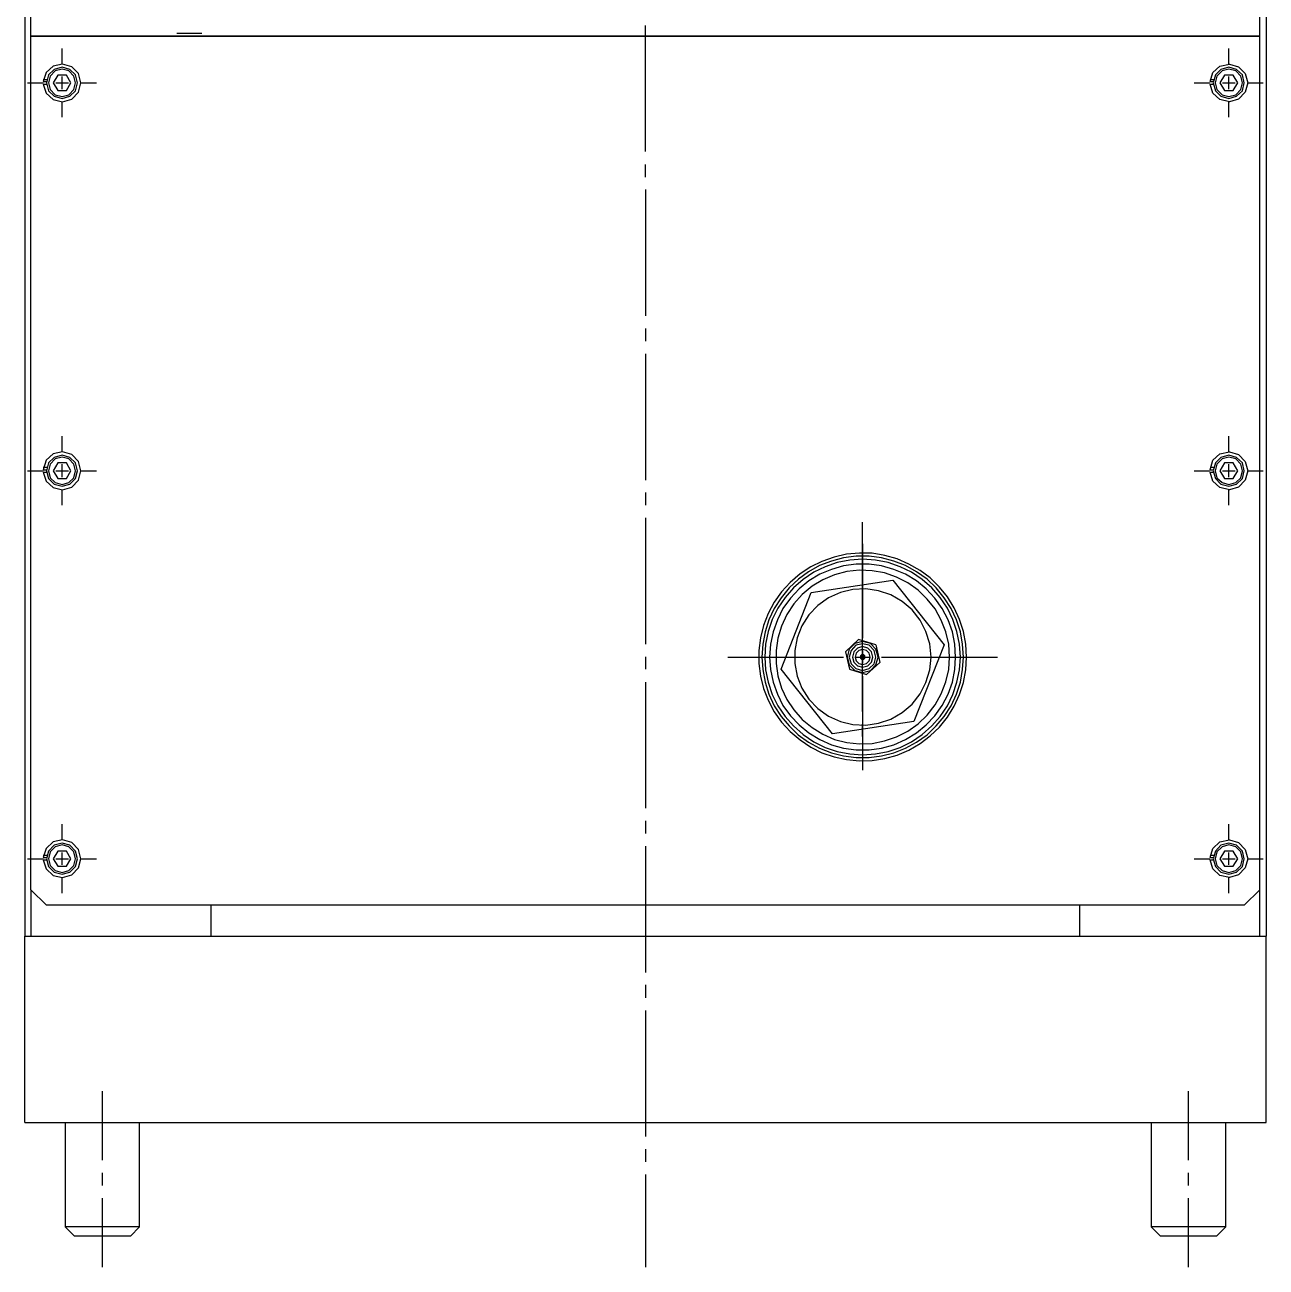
# Model space of a CAD drawing. Header units: millimetres. Extents: x -211 to 45495, y 24 to 52952.
# Drawn here: x 24656 to 25056, y 26984.8 to 27385.2 of the extents above; entities that cross this region are included whole.
import ezdxf

# ---------------------------------------------------------------- set-up
doc = ezdxf.new("R2010")
doc.units = ezdxf.units.MM
doc.layers.add('Layer2', color=7, linetype='Continuous')

# ---------------------------------------------------------------- blocks, each defined once
blk = doc.blocks.new('BLKF245')
at = {"layer": 'Layer2', "color": 7, "linetype": 'Continuous', "lineweight": 25}
for p, q in [((24916.86, 27213.65), (24912.89, 27212.28)), ((24920.82, 27214.6), (24916.86, 27213.65)), ((24924.95, 27214.95), (24920.82, 27214.6)), ((24929.08, 27214.86), (24924.95, 27214.95)), ((24933.13, 27214.17), (24929.08, 27214.86)), ((24937.09, 27213.05), (24933.13, 27214.17)), ((24940.88, 27211.42), (24937.09, 27213.05)), ((24909.28, 27210.47), (24905.83, 27208.23)), ((24912.89, 27212.28), (24909.28, 27210.47)), ((24944.5, 27209.35), (24940.88, 27211.42)), ((24947.77, 27206.94), (24944.5, 27209.35)), ((24902.65, 27205.47), (24899.89, 27202.46)), ((24905.83, 27208.23), (24902.65, 27205.47)), ((24950.79, 27204.01), (24947.77, 27206.94)), ((24899.89, 27202.46), (24897.48, 27199.1)), ((24953.37, 27200.82), (24950.79, 27204.01)), ((24955.52, 27197.29), (24953.37, 27200.82)), ((24897.48, 27199.1), (24895.59, 27195.48)), ((24957.24, 27193.59), (24955.52, 27197.29)), ((24895.59, 27195.48), (24894.04, 27191.61)), ((24958.45, 27189.63), (24957.24, 27193.59)), ((24894.04, 27191.61), (24893.09, 27187.65)), ((24959.22, 27185.58), (24958.45, 27189.63)), ((24893.09, 27187.65), (24892.57, 27183.51)), ((24959.48, 27181.45), (24959.22, 27185.58)), ((24892.57, 27183.51), (24892.57, 27179.38)), ((24892.57, 27179.38), (24893.09, 27175.33)), ((24958.45, 27173.27), (24959.22, 27177.31)), ((24893.09, 27175.33), (24894.04, 27171.29)), ((24957.24, 27169.39), (24958.45, 27173.27)), ((24894.04, 27171.29), (24895.59, 27167.5)), ((24955.52, 27165.6), (24957.24, 27169.39)), ((24895.59, 27167.5), (24897.48, 27163.79)), ((24953.37, 27162.07), (24955.52, 27165.6)), ((24897.48, 27163.79), (24899.89, 27160.44)), ((24950.79, 27158.89), (24953.37, 27162.07)), ((24899.89, 27160.44), (24902.65, 27157.42)), ((24902.65, 27157.42), (24905.83, 27154.75)), ((24947.77, 27156.04), (24950.79, 27158.89)), ((24905.83, 27154.75), (24909.28, 27152.43)), ((24940.88, 27151.48), (24944.5, 27153.55)), ((24944.5, 27153.55), (24947.77, 27156.04)), ((24909.28, 27152.43), (24912.89, 27150.62)), ((24912.89, 27150.62), (24916.86, 27149.24)), ((24916.86, 27149.24), (24920.82, 27148.38)), ((24929.08, 27148.12), (24933.13, 27148.72)), ((24933.13, 27148.72), (24937.09, 27149.84)), ((24937.09, 27149.84), (24940.88, 27151.48)), ((24920.82, 27148.38), (24924.95, 27147.95)), ((24924.95, 27147.95), (24929.08, 27148.12))]:
    blk.add_line(p, q, dxfattribs=at)
blk = doc.blocks.new('BLKF249')
at = {"layer": 'Layer2', "color": 7, "linetype": 'Continuous', "lineweight": 25}
for p, q in [((24918.84, 27202.29), (24914.96, 27200.48)), ((24922.88, 27203.23), (24918.84, 27202.29)), ((24927.02, 27203.41), (24922.88, 27203.23)), ((24931.15, 27202.8), (24927.02, 27203.41)), ((24935.11, 27201.51), (24931.15, 27202.8)), ((24938.73, 27199.36), (24935.11, 27201.51)), ((24911.6, 27198.07), (24908.68, 27195.05)), ((24914.96, 27200.48), (24911.6, 27198.07)), ((24941.92, 27196.69), (24938.73, 27199.36)), ((24944.5, 27193.33), (24941.92, 27196.69)), ((24908.68, 27195.05), (24906.44, 27191.52)), ((24946.39, 27189.63), (24944.5, 27193.33)), ((24906.44, 27191.52), (24904.89, 27187.65)), ((24947.6, 27185.67), (24946.39, 27189.63)), ((24904.89, 27187.65), (24904.11, 27183.6)), ((24948.03, 27181.45), (24947.6, 27185.67)), ((24904.11, 27183.6), (24904.11, 27179.38)), ((24904.11, 27179.38), (24904.89, 27175.25)), ((24946.39, 27173.27), (24947.6, 27177.31)), ((24904.89, 27175.25), (24906.44, 27171.37)), ((24944.5, 27169.56), (24946.39, 27173.27)), ((24906.44, 27171.37), (24908.68, 27167.84)), ((24941.92, 27166.29), (24944.5, 27169.56)), ((24908.68, 27167.84), (24911.6, 27164.83)), ((24911.6, 27164.83), (24914.96, 27162.42)), ((24938.73, 27163.54), (24941.92, 27166.29)), ((24914.96, 27162.42), (24918.84, 27160.69)), ((24918.84, 27160.69), (24922.88, 27159.66)), ((24931.15, 27160.09), (24935.11, 27161.47)), ((24935.11, 27161.47), (24938.73, 27163.54)), ((24922.88, 27159.66), (24927.02, 27159.49)), ((24927.02, 27159.49), (24931.15, 27160.09))]:
    blk.add_line(p, q, dxfattribs=at)
blk = doc.blocks.new('BLKF250')
at = {"layer": 'Layer2', "color": 7, "linetype": 'Continuous', "lineweight": 25}
for p, q in [((24909.45, 27202.29), (24935.72, 27206.16)), ((24935.72, 27206.16), (24952.25, 27185.41)), ((24899.72, 27177.57), (24909.45, 27202.29)), ((24952.25, 27185.41), (24942.52, 27160.69)), ((24942.52, 27160.69), (24916.25, 27156.73))]:
    blk.add_line(p, q, dxfattribs=at)
blk = doc.blocks.new('BLKF251')
at = {"layer": 'Layer2', "color": 7, "linetype": 'Continuous', "lineweight": 25}
for p, q in [((24920.9, 27209), (24916.94, 27207.97)), ((24924.95, 27209.43), (24920.9, 27209)), ((24929.08, 27209.26), (24924.95, 27209.43)), ((24933.05, 27208.57), (24929.08, 27209.26)), ((24936.92, 27207.2), (24933.05, 27208.57)), ((24913.15, 27206.33), (24909.71, 27204.27)), ((24916.94, 27207.97), (24913.15, 27206.33)), ((24940.54, 27205.39), (24936.92, 27207.2)), ((24943.9, 27202.98), (24940.54, 27205.39)), ((24906.52, 27201.6), (24903.85, 27198.58)), ((24909.71, 27204.27), (24906.52, 27201.6)), ((24946.82, 27200.13), (24943.9, 27202.98)), ((24903.85, 27198.58), (24901.61, 27195.14)), ((24949.32, 27196.95), (24946.82, 27200.13)), ((24951.3, 27193.33), (24949.32, 27196.95)), ((24901.61, 27195.14), (24899.81, 27191.44)), ((24952.77, 27189.54), (24951.3, 27193.33)), ((24899.81, 27191.44), (24898.69, 27187.56)), ((24953.71, 27185.58), (24952.77, 27189.54)), ((24898.69, 27187.56), (24898.08, 27183.51)), ((24953.97, 27181.45), (24953.71, 27185.58)), ((24898.08, 27183.51), (24898.08, 27179.38)), ((24898.08, 27179.38), (24898.69, 27175.42)), ((24952.77, 27173.44), (24953.71, 27177.4)), ((24898.69, 27175.42), (24899.81, 27171.46)), ((24951.3, 27169.56), (24952.77, 27173.44)), ((24899.81, 27171.46), (24901.61, 27167.76)), ((24949.32, 27166.03), (24951.3, 27169.56)), ((24901.61, 27167.76), (24903.85, 27164.4)), ((24946.82, 27162.76), (24949.32, 27166.03)), ((24903.85, 27164.4), (24906.52, 27161.3)), ((24906.52, 27161.3), (24909.71, 27158.71)), ((24943.9, 27159.92), (24946.82, 27162.76)), ((24909.71, 27158.71), (24913.15, 27156.56)), ((24913.15, 27156.56), (24916.94, 27154.92)), ((24936.92, 27155.7), (24940.54, 27157.59)), ((24940.54, 27157.59), (24943.9, 27159.92)), ((24916.94, 27154.92), (24920.9, 27153.89)), ((24920.9, 27153.89), (24924.95, 27153.46)), ((24924.95, 27153.46), (24929.08, 27153.63)), ((24929.08, 27153.63), (24933.05, 27154.41)), ((24933.05, 27154.41), (24936.92, 27155.7))]:
    blk.add_line(p, q, dxfattribs=at)
blk = doc.blocks.new('BLKF252')
at = {"layer": 'Layer2', "color": 7, "linetype": 'Continuous', "lineweight": 25}
for p, q in [((24915.91, 27209.69), (24912.21, 27208.14)), ((24919.87, 27210.81), (24915.91, 27209.69)), ((24923.92, 27211.42), (24919.87, 27210.81)), ((24928.05, 27211.42), (24923.92, 27211.42)), ((24932.1, 27210.81), (24928.05, 27211.42)), ((24936.06, 27209.69), (24932.1, 27210.81)), ((24939.76, 27208.14), (24936.06, 27209.69)), ((24908.68, 27205.99), (24905.49, 27203.41)), ((24912.21, 27208.14), (24908.68, 27205.99)), ((24943.29, 27205.99), (24939.76, 27208.14)), ((24946.48, 27203.41), (24943.29, 27205.99)), ((24905.49, 27203.41), (24902.73, 27200.39)), ((24949.24, 27200.39), (24946.48, 27203.41)), ((24900.32, 27197.03), (24898.51, 27193.42)), ((24902.73, 27200.39), (24900.32, 27197.03)), ((24951.65, 27197.03), (24949.24, 27200.39)), ((24953.54, 27193.42), (24951.65, 27197.03)), ((24898.51, 27193.42), (24897.14, 27189.54)), ((24954.92, 27189.54), (24953.54, 27193.42)), ((24897.14, 27189.54), (24896.28, 27185.58)), ((24955.69, 27185.58), (24954.92, 27189.54)), ((24896.28, 27185.58), (24896.02, 27181.45)), ((24955.95, 27181.45), (24955.69, 27185.58)), ((24896.02, 27181.45), (24896.28, 27177.4)), ((24896.28, 27177.4), (24897.14, 27173.35)), ((24954.92, 27173.35), (24955.69, 27177.4)), ((24897.14, 27173.35), (24898.51, 27169.48)), ((24953.54, 27169.48), (24954.92, 27173.35)), ((24898.51, 27169.48), (24900.32, 27165.86)), ((24951.65, 27165.86), (24953.54, 27169.48)), ((24900.32, 27165.86), (24902.73, 27162.5)), ((24949.24, 27162.5), (24951.65, 27165.86)), ((24902.73, 27162.5), (24905.49, 27159.57)), ((24946.48, 27159.57), (24949.24, 27162.5)), ((24905.49, 27159.57), (24908.68, 27156.99)), ((24908.68, 27156.99), (24912.21, 27154.84)), ((24939.76, 27154.84), (24943.29, 27156.99)), ((24943.29, 27156.99), (24946.48, 27159.57)), ((24912.21, 27154.84), (24915.91, 27153.2)), ((24915.91, 27153.2), (24919.87, 27152.08)), ((24932.1, 27152.08), (24936.06, 27153.2)), ((24936.06, 27153.2), (24939.76, 27154.84)), ((24919.87, 27152.08), (24923.92, 27151.57)), ((24923.92, 27151.57), (24928.05, 27151.57)), ((24928.05, 27151.57), (24932.1, 27152.08))]:
    blk.add_line(p, q, dxfattribs=at)
blk = doc.blocks.new('BLKF253')
at = {"layer": 'Layer2', "color": 7, "linetype": 'Continuous', "lineweight": 25}
for p, q in [((24921.85, 27212.71), (24917.8, 27211.93)), ((24925.98, 27212.97), (24921.85, 27212.71)), ((24930.12, 27212.71), (24925.98, 27212.97)), ((24934.17, 27211.93), (24930.12, 27212.71)), ((24910.23, 27208.75), (24906.78, 27206.42)), ((24913.93, 27210.55), (24910.23, 27208.75)), ((24917.8, 27211.93), (24913.93, 27210.55)), ((24938.04, 27210.55), (24934.17, 27211.93)), ((24941.74, 27208.75), (24938.04, 27210.55)), ((24945.19, 27206.42), (24941.74, 27208.75)), ((24906.78, 27206.42), (24903.68, 27203.75)), ((24948.29, 27203.75), (24945.19, 27206.42)), ((24901.01, 27200.65), (24898.69, 27197.21)), ((24903.68, 27203.75), (24901.01, 27200.65)), ((24950.96, 27200.65), (24948.29, 27203.75)), ((24953.28, 27197.21), (24950.96, 27200.65)), ((24898.69, 27197.21), (24896.88, 27193.5)), ((24955.09, 27193.5), (24953.28, 27197.21)), ((24896.88, 27193.5), (24895.59, 27189.63)), ((24956.38, 27189.63), (24955.09, 27193.5)), ((24895.59, 27189.63), (24894.72, 27185.58)), ((24957.24, 27185.58), (24956.38, 27189.63)), ((24894.72, 27185.58), (24894.47, 27181.45)), ((24957.5, 27181.45), (24957.24, 27185.58)), ((24894.47, 27181.45), (24894.72, 27177.31)), ((24894.72, 27177.31), (24895.59, 27173.35)), ((24956.38, 27173.35), (24957.24, 27177.31)), ((24895.59, 27173.35), (24896.88, 27169.39)), ((24955.09, 27169.39), (24956.38, 27173.35)), ((24896.88, 27169.39), (24898.69, 27165.69)), ((24953.28, 27165.69), (24955.09, 27169.39)), ((24898.69, 27165.69), (24901.01, 27162.33)), ((24950.96, 27162.33), (24953.28, 27165.69)), ((24901.01, 27162.33), (24903.68, 27159.23)), ((24948.29, 27159.23), (24950.96, 27162.33)), ((24903.68, 27159.23), (24906.78, 27156.47)), ((24906.78, 27156.47), (24910.23, 27154.15)), ((24941.74, 27154.15), (24945.19, 27156.47)), ((24945.19, 27156.47), (24948.29, 27159.23)), ((24910.23, 27154.15), (24913.93, 27152.34)), ((24938.04, 27152.34), (24941.74, 27154.15)), ((24913.93, 27152.34), (24917.8, 27151.05)), ((24917.8, 27151.05), (24921.85, 27150.27)), ((24921.85, 27150.27), (24925.98, 27149.93)), ((24925.98, 27149.93), (24930.12, 27150.27)), ((24930.12, 27150.27), (24934.17, 27151.05)), ((24934.17, 27151.05), (24938.04, 27152.34))]:
    blk.add_line(p, q, dxfattribs=at)
blk = doc.blocks.new('BLKF254')
at = {"layer": 'Layer2', "color": 7, "linetype": 'Continuous', "lineweight": 25}
for p, q in [((24919.87, 27213.4), (24915.91, 27212.36)), ((24923.92, 27213.91), (24919.87, 27213.4)), ((24928.05, 27213.91), (24923.92, 27213.91)), ((24932.1, 27213.4), (24928.05, 27213.91)), ((24936.06, 27212.36), (24932.1, 27213.4)), ((24908.59, 27208.92), (24905.32, 27206.51)), ((24912.12, 27210.9), (24908.59, 27208.92)), ((24915.91, 27212.36), (24912.12, 27210.9)), ((24939.85, 27210.9), (24936.06, 27212.36)), ((24943.38, 27208.92), (24939.85, 27210.9)), ((24946.74, 27206.51), (24943.38, 27208.92)), ((24905.32, 27206.51), (24902.3, 27203.75)), ((24949.67, 27203.75), (24946.74, 27206.51)), ((24899.72, 27200.56), (24897.48, 27197.12)), ((24902.3, 27203.75), (24899.72, 27200.56)), ((24952.25, 27200.56), (24949.67, 27203.75)), ((24954.49, 27197.12), (24952.25, 27200.56)), ((24897.48, 27197.12), (24895.76, 27193.42)), ((24956.21, 27193.42), (24954.49, 27197.12)), ((24895.76, 27193.42), (24894.55, 27189.54)), ((24957.5, 27189.54), (24956.21, 27193.42)), ((24894.55, 27189.54), (24893.78, 27185.58)), ((24958.19, 27185.58), (24957.5, 27189.54)), ((24893.78, 27185.58), (24893.52, 27181.45)), ((24958.45, 27181.45), (24958.19, 27185.58)), ((24893.52, 27181.45), (24893.78, 27177.4)), ((24893.78, 27177.4), (24894.55, 27173.35)), ((24957.5, 27173.35), (24958.19, 27177.4)), ((24894.55, 27173.35), (24895.76, 27169.48)), ((24956.21, 27169.48), (24957.5, 27173.35)), ((24895.76, 27169.48), (24897.48, 27165.77)), ((24954.49, 27165.77), (24956.21, 27169.48)), ((24897.48, 27165.77), (24899.72, 27162.33)), ((24952.25, 27162.33), (24954.49, 27165.77)), ((24899.72, 27162.33), (24902.3, 27159.23)), ((24949.67, 27159.23), (24952.25, 27162.33)), ((24902.3, 27159.23), (24905.23, 27156.39)), ((24946.74, 27156.39), (24949.67, 27159.23)), ((24905.23, 27156.39), (24908.59, 27154.06)), ((24908.59, 27154.06), (24912.12, 27152.08)), ((24939.85, 27152.08), (24943.38, 27154.06)), ((24943.38, 27154.06), (24946.74, 27156.39)), ((24912.12, 27152.08), (24915.91, 27150.53)), ((24915.91, 27150.53), (24919.87, 27149.59)), ((24919.87, 27149.59), (24923.92, 27149.07)), ((24923.92, 27149.07), (24928.05, 27149.07)), ((24928.05, 27149.07), (24932.1, 27149.59)), ((24932.1, 27149.59), (24936.06, 27150.53)), ((24936.06, 27150.53), (24939.85, 27152.08))]:
    blk.add_line(p, q, dxfattribs=at)
blk = doc.blocks.new('BLKF268')
at = {"layer": 'Layer2', "color": 7, "linetype": 'Continuous', "lineweight": 25}
for p, q in [((24925.3, 27181.88), (24925.21, 27181.45)), ((24925.21, 27181.45), (24925.3, 27181.1)), ((24925.64, 27182.14), (24925.3, 27181.88)), ((24925.3, 27181.1), (24925.64, 27180.76)), ((24925.98, 27182.22), (24925.64, 27182.14)), ((24925.64, 27180.76), (24925.98, 27180.67)), ((24926.41, 27182.14), (24925.98, 27182.22)), ((24925.98, 27180.67), (24926.41, 27180.76)), ((24926.67, 27181.88), (24926.41, 27182.14)), ((24926.41, 27180.76), (24926.67, 27181.1)), ((24926.76, 27181.45), (24926.67, 27181.88))]:
    blk.add_line(p, q, dxfattribs=at)
blk = doc.blocks.new('BLKF269')
at = {"layer": 'Layer2', "color": 7, "linetype": 'Continuous', "lineweight": 25}
for p, q in [((24925.55, 27181.71), (24925.47, 27181.45)), ((24925.47, 27181.45), (24925.55, 27181.19)), ((24925.73, 27181.88), (24925.55, 27181.71)), ((24925.55, 27181.19), (24925.73, 27181.02)), ((24925.98, 27181.96), (24925.73, 27181.88)), ((24925.73, 27181.02), (24925.98, 27180.93)), ((24926.24, 27181.88), (24925.98, 27181.96)), ((24925.98, 27180.93), (24926.24, 27181.02)), ((24926.41, 27181.71), (24926.24, 27181.88)), ((24926.24, 27181.02), (24926.41, 27181.19)), ((24926.5, 27181.45), (24926.41, 27181.71))]:
    blk.add_line(p, q, dxfattribs=at)
blk = doc.blocks.new('BLKF270')
at = {"layer": 'Layer2', "color": 7, "linetype": 'Continuous', "lineweight": 25}
for p, q in [((24923.92, 27182.65), (24923.57, 27181.45)), ((24923.57, 27181.45), (24923.92, 27180.24)), ((24924.78, 27183.51), (24923.92, 27182.65)), ((24925.98, 27183.86), (24924.78, 27183.51)), ((24927.19, 27183.51), (24925.98, 27183.86)), ((24928.05, 27182.65), (24927.19, 27183.51)), ((24928.4, 27181.45), (24928.05, 27182.65)), ((24923.92, 27180.24), (24924.78, 27179.38)), ((24924.78, 27179.38), (24925.98, 27179.04)), ((24925.98, 27179.04), (24927.19, 27179.38)), ((24927.19, 27179.38), (24928.05, 27180.24))]:
    blk.add_line(p, q, dxfattribs=at)
blk = doc.blocks.new('BLKF271')
at = {"layer": 'Layer2', "color": 7, "linetype": 'Continuous', "lineweight": 25}
for p, q in [((24925.98, 27184.81), (24924.35, 27184.29)), ((24927.62, 27184.29), (24925.98, 27184.81)), ((24923.14, 27183.08), (24922.71, 27181.45)), ((24922.71, 27181.45), (24923.14, 27179.81)), ((24924.35, 27184.29), (24923.14, 27183.08)), ((24928.83, 27183.08), (24927.62, 27184.29)), ((24929.26, 27181.45), (24928.83, 27183.08)), ((24923.14, 27179.81), (24924.35, 27178.61)), ((24924.35, 27178.61), (24925.98, 27178.18)), ((24925.98, 27178.18), (24927.62, 27178.61)), ((24927.62, 27178.61), (24928.83, 27179.81))]:
    blk.add_line(p, q, dxfattribs=at)
blk = doc.blocks.new('BLKF272')
at = {"layer": 'Layer2', "color": 7, "linetype": 'Continuous', "lineweight": 25}
for p, q in [((24923.83, 27185.24), (24922.28, 27183.6)), ((24925.98, 27185.75), (24923.83, 27185.24)), ((24928.14, 27185.24), (24925.98, 27185.75)), ((24929.69, 27183.6), (24928.14, 27185.24)), ((24922.28, 27183.6), (24921.68, 27181.45)), ((24921.68, 27181.45), (24922.28, 27179.29)), ((24930.29, 27181.45), (24929.69, 27183.6)), ((24922.28, 27179.29), (24923.83, 27177.74)), ((24923.83, 27177.74), (24925.98, 27177.14)), ((24925.98, 27177.14), (24928.14, 27177.74)), ((24928.14, 27177.74), (24929.69, 27179.29))]:
    blk.add_line(p, q, dxfattribs=at)
blk = doc.blocks.new('BLKF273')
at = {"layer": 'Layer2', "color": 7, "linetype": 'Continuous', "lineweight": 25}
for p, q in [((24923.49, 27185.84), (24921.68, 27183.94)), ((24925.98, 27186.44), (24923.49, 27185.84)), ((24928.48, 27185.84), (24925.98, 27186.44)), ((24930.29, 27183.94), (24928.48, 27185.84)), ((24921.68, 27183.94), (24920.99, 27181.45)), ((24920.99, 27181.45), (24921.68, 27178.95)), ((24930.98, 27181.45), (24930.29, 27183.94)), ((24921.68, 27178.95), (24923.49, 27177.14)), ((24923.49, 27177.14), (24925.98, 27176.45)), ((24925.98, 27176.45), (24928.48, 27177.14)), ((24928.48, 27177.14), (24930.29, 27178.95))]:
    blk.add_line(p, q, dxfattribs=at)
blk = doc.blocks.new('BLKF303')
at = {"layer": 'Layer2', "color": 7, "linetype": 'Continuous', "lineweight": 25}
for p, q in [((24666.61, 27243.97), (24665.14, 27241.47)), ((24665.14, 27241.47), (24666.61, 27238.97)), ((24669.45, 27243.97), (24666.61, 27243.97)), ((24669.45, 27238.97), (24670.83, 27241.47)), ((24666.61, 27238.97), (24669.45, 27238.97))]:
    blk.add_line(p, q, dxfattribs=at)
blk = doc.blocks.new('BLKF304')
at = {"layer": 'Layer2', "color": 7, "linetype": 'Continuous', "lineweight": 25}
for p, q in [((24665.83, 27245.26), (24664.2, 27243.62)), ((24667.99, 27245.86), (24665.83, 27245.26)), ((24670.23, 27245.26), (24667.99, 27245.86)), ((24671.78, 27243.62), (24670.23, 27245.26)), ((24664.2, 27243.62), (24663.59, 27241.47)), ((24663.59, 27241.47), (24664.2, 27239.23)), ((24672.38, 27241.47), (24671.78, 27243.62)), ((24664.2, 27239.23), (24665.83, 27237.68)), ((24665.83, 27237.68), (24667.99, 27237.08)), ((24667.99, 27237.08), (24670.23, 27237.68)), ((24670.23, 27237.68), (24671.78, 27239.23))]:
    blk.add_line(p, q, dxfattribs=at)
blk = doc.blocks.new('BLKF305')
at = {"layer": 'Layer2', "color": 7, "linetype": 'Continuous', "lineweight": 25}
for p, q in [((24665.49, 27245.77), (24663.68, 27243.97)), ((24667.99, 27246.46), (24665.49, 27245.77)), ((24670.48, 27245.77), (24667.99, 27246.46)), ((24672.29, 27243.97), (24670.48, 27245.77)), ((24663.68, 27243.97), (24662.99, 27241.47)), ((24662.99, 27241.47), (24663.68, 27238.97)), ((24672.98, 27241.47), (24672.29, 27243.97)), ((24663.68, 27238.97), (24665.49, 27237.16)), ((24665.49, 27237.16), (24667.99, 27236.47)), ((24667.99, 27236.47), (24670.48, 27237.16)), ((24670.48, 27237.16), (24672.29, 27238.97))]:
    blk.add_line(p, q, dxfattribs=at)
blk = doc.blocks.new('BLKF306')
at = {"layer": 'Layer2', "color": 7, "linetype": 'Continuous', "lineweight": 25}
for p, q in [((25042.58, 27243.97), (25041.12, 27241.47)), ((25041.12, 27241.47), (25042.58, 27238.97)), ((25045.42, 27243.97), (25042.58, 27243.97)), ((25045.42, 27238.97), (25046.89, 27241.47)), ((25042.58, 27238.97), (25045.42, 27238.97))]:
    blk.add_line(p, q, dxfattribs=at)
blk = doc.blocks.new('BLKF307')
at = {"layer": 'Layer2', "color": 7, "linetype": 'Continuous', "lineweight": 25}
for p, q in [((25041.81, 27245.26), (25040.17, 27243.62)), ((25043.96, 27245.86), (25041.81, 27245.26)), ((25046.2, 27245.26), (25043.96, 27245.86)), ((25047.84, 27243.62), (25046.2, 27245.26)), ((25040.17, 27243.62), (25039.57, 27241.47)), ((25039.57, 27241.47), (25040.17, 27239.23)), ((25048.35, 27241.47), (25047.84, 27243.62)), ((25040.17, 27239.23), (25041.81, 27237.68)), ((25041.81, 27237.68), (25043.96, 27237.08)), ((25043.96, 27237.08), (25046.2, 27237.68)), ((25046.2, 27237.68), (25047.84, 27239.23))]:
    blk.add_line(p, q, dxfattribs=at)
blk = doc.blocks.new('BLKF308')
at = {"layer": 'Layer2', "color": 7, "linetype": 'Continuous', "lineweight": 25}
for p, q in [((25041.46, 27245.77), (25039.66, 27243.97)), ((25043.96, 27246.46), (25041.46, 27245.77)), ((25046.46, 27245.77), (25043.96, 27246.46)), ((25048.35, 27243.97), (25046.46, 27245.77)), ((25039.66, 27243.97), (25038.97, 27241.47)), ((25038.97, 27241.47), (25039.66, 27238.97)), ((25048.96, 27241.47), (25048.35, 27243.97)), ((25039.66, 27238.97), (25041.46, 27237.16)), ((25041.46, 27237.16), (25043.96, 27236.47)), ((25043.96, 27236.47), (25046.46, 27237.16)), ((25046.46, 27237.16), (25048.35, 27238.97))]:
    blk.add_line(p, q, dxfattribs=at)
blk = doc.blocks.new('BLKF309')
at = {"layer": 'Layer2', "color": 7, "linetype": 'Continuous', "lineweight": 25}
for p, q in [((24665.14, 27246.89), (24662.91, 27244.83)), ((24668.16, 27247.58), (24665.14, 27246.89)), ((24671.17, 27246.72), (24668.16, 27247.58)), ((24673.33, 27244.48), (24671.17, 27246.72)), ((24661.87, 27241.04), (24662.91, 27238.11)), ((24674.1, 27241.47), (24673.33, 27244.48)), ((24673.33, 27238.46), (24674.1, 27241.47)), ((24662.91, 27238.11), (24665.14, 27236.04)), ((24671.17, 27236.22), (24673.33, 27238.46)), ((24665.14, 27236.04), (24668.16, 27235.36)), ((24668.16, 27235.36), (24671.17, 27236.22))]:
    blk.add_line(p, q, dxfattribs=at)
blk = doc.blocks.new('BLKF310')
at = {"layer": 'Layer2', "color": 7, "linetype": 'Continuous', "lineweight": 25}
for p, q in [((25037.93, 27241.81), (25038.88, 27244.83)), ((25038.88, 27244.83), (25041.12, 27246.89)), ((25041.12, 27246.89), (25044.22, 27247.58)), ((25044.22, 27247.58), (25047.15, 27246.72)), ((25047.15, 27246.72), (25049.3, 27244.48)), ((25049.3, 27244.48), (25050.07, 27241.47)), ((25050.07, 27241.47), (25049.3, 27238.46)), ((25041.12, 27236.04), (25038.88, 27238.11)), ((25049.3, 27238.46), (25047.15, 27236.22)), ((25044.22, 27235.36), (25041.12, 27236.04)), ((25047.15, 27236.22), (25044.22, 27235.36))]:
    blk.add_line(p, q, dxfattribs=at)
blk = doc.blocks.new('BLKF318')
at = {"layer": 'Layer2', "color": 7, "linetype": 'Continuous', "lineweight": 25}
for p, q in [((25043.96, 27120.91), (25041.81, 27120.31)), ((25046.2, 27120.31), (25043.96, 27120.91)), ((25040.17, 27118.67), (25039.57, 27116.43)), ((25039.57, 27116.43), (25040.17, 27114.28)), ((25041.81, 27120.31), (25040.17, 27118.67)), ((25047.84, 27118.67), (25046.2, 27120.31)), ((25048.35, 27116.43), (25047.84, 27118.67)), ((25040.17, 27114.28), (25041.81, 27112.64)), ((25041.81, 27112.64), (25043.96, 27112.04)), ((25043.96, 27112.04), (25046.2, 27112.64)), ((25046.2, 27112.64), (25047.84, 27114.28))]:
    blk.add_line(p, q, dxfattribs=at)
blk = doc.blocks.new('BLKF319')
at = {"layer": 'Layer2', "color": 7, "linetype": 'Continuous', "lineweight": 25}
for p, q in [((25041.46, 27120.82), (25039.66, 27118.93)), ((25043.96, 27121.43), (25041.46, 27120.82)), ((25046.46, 27120.82), (25043.96, 27121.43)), ((25048.35, 27118.93), (25046.46, 27120.82)), ((25039.66, 27118.93), (25038.97, 27116.43)), ((25038.97, 27116.43), (25039.66, 27113.93)), ((25048.96, 27116.43), (25048.35, 27118.93)), ((25039.66, 27113.93), (25041.46, 27112.13)), ((25046.46, 27112.13), (25048.35, 27113.93)), ((25041.46, 27112.13), (25043.96, 27111.44)), ((25043.96, 27111.44), (25046.46, 27112.13))]:
    blk.add_line(p, q, dxfattribs=at)
blk = doc.blocks.new('BLKF320')
at = {"layer": 'Layer2', "color": 7, "linetype": 'Continuous', "lineweight": 25}
for p, q in [((25039.66, 27369), (25038.97, 27366.42)), ((25041.46, 27370.81), (25039.66, 27369)), ((25043.96, 27371.5), (25041.46, 27370.81)), ((25046.46, 27370.81), (25043.96, 27371.5)), ((25048.35, 27369), (25046.46, 27370.81)), ((25048.96, 27366.42), (25048.35, 27369)), ((25038.97, 27366.42), (25039.66, 27363.92)), ((25039.66, 27363.92), (25041.46, 27362.12)), ((25041.46, 27362.12), (25043.96, 27361.43)), ((25043.96, 27361.43), (25046.46, 27362.12)), ((25046.46, 27362.12), (25048.35, 27363.92))]:
    blk.add_line(p, q, dxfattribs=at)
blk = doc.blocks.new('BLKF321')
at = {"layer": 'Layer2', "color": 7, "linetype": 'Continuous', "lineweight": 25}
for p, q in [((25040.17, 27368.66), (25039.57, 27366.42)), ((25041.81, 27370.3), (25040.17, 27368.66)), ((25043.96, 27370.9), (25041.81, 27370.3)), ((25046.2, 27370.3), (25043.96, 27370.9)), ((25047.84, 27368.66), (25046.2, 27370.3)), ((25048.35, 27366.42), (25047.84, 27368.66)), ((25039.57, 27366.42), (25040.17, 27364.27)), ((25040.17, 27364.27), (25041.81, 27362.63)), ((25041.81, 27362.63), (25043.96, 27362.03)), ((25043.96, 27362.03), (25046.2, 27362.63)), ((25046.2, 27362.63), (25047.84, 27364.27))]:
    blk.add_line(p, q, dxfattribs=at)
blk = doc.blocks.new('BLKF330')
at = {"layer": 'Layer2', "color": 7, "linetype": 'Continuous', "lineweight": 25}
for p, q in [((24663.68, 27369), (24662.99, 27366.42)), ((24665.49, 27370.81), (24663.68, 27369)), ((24667.99, 27371.5), (24665.49, 27370.81)), ((24670.48, 27370.81), (24667.99, 27371.5)), ((24672.29, 27369), (24670.48, 27370.81)), ((24672.98, 27366.42), (24672.29, 27369)), ((24662.99, 27366.42), (24663.68, 27363.92)), ((24663.68, 27363.92), (24665.49, 27362.12)), ((24665.49, 27362.12), (24667.99, 27361.43)), ((24667.99, 27361.43), (24670.48, 27362.12)), ((24670.48, 27362.12), (24672.29, 27363.92))]:
    blk.add_line(p, q, dxfattribs=at)
blk = doc.blocks.new('BLKF331')
at = {"layer": 'Layer2', "color": 7, "linetype": 'Continuous', "lineweight": 25}
for p, q in [((24664.2, 27368.66), (24663.59, 27366.42)), ((24665.83, 27370.3), (24664.2, 27368.66)), ((24667.99, 27370.9), (24665.83, 27370.3)), ((24670.23, 27370.3), (24667.99, 27370.9)), ((24671.78, 27368.66), (24670.23, 27370.3)), ((24672.38, 27366.42), (24671.78, 27368.66)), ((24663.59, 27366.42), (24664.2, 27364.27)), ((24664.2, 27364.27), (24665.83, 27362.63)), ((24665.83, 27362.63), (24667.99, 27362.03)), ((24667.99, 27362.03), (24670.23, 27362.63)), ((24670.23, 27362.63), (24671.78, 27364.27))]:
    blk.add_line(p, q, dxfattribs=at)
blk = doc.blocks.new('BLKF332')
at = {"layer": 'Layer2', "color": 7, "linetype": 'Continuous', "lineweight": 25}
for p, q in [((24666.61, 27368.92), (24665.14, 27366.42)), ((24670.83, 27366.42), (24669.45, 27368.92)), ((24665.14, 27366.42), (24666.61, 27364.01)), ((24669.45, 27364.01), (24670.83, 27366.42)), ((24666.61, 27364.01), (24669.45, 27364.01))]:
    blk.add_line(p, q, dxfattribs=at)
blk = doc.blocks.new('BLKF333')
at = {"layer": 'Layer2', "color": 7, "linetype": 'Continuous', "lineweight": 25}
for p, q in [((24667.99, 27120.91), (24665.83, 27120.31)), ((24670.23, 27120.31), (24667.99, 27120.91)), ((24664.2, 27118.67), (24663.59, 27116.43)), ((24663.59, 27116.43), (24664.2, 27114.28)), ((24665.83, 27120.31), (24664.2, 27118.67)), ((24671.78, 27118.67), (24670.23, 27120.31)), ((24672.38, 27116.43), (24671.78, 27118.67)), ((24664.2, 27114.28), (24665.83, 27112.64)), ((24665.83, 27112.64), (24667.99, 27112.04)), ((24667.99, 27112.04), (24670.23, 27112.64)), ((24670.23, 27112.64), (24671.78, 27114.28))]:
    blk.add_line(p, q, dxfattribs=at)
blk = doc.blocks.new('BLKF334')
at = {"layer": 'Layer2', "color": 7, "linetype": 'Continuous', "lineweight": 25}
for p, q in [((24666.61, 27118.93), (24665.14, 27116.43)), ((24665.14, 27116.43), (24666.61, 27114.02)), ((24669.45, 27118.93), (24666.61, 27118.93))]:
    blk.add_line(p, q, dxfattribs=at)
blk = doc.blocks.new('BLKF335')
at = {"layer": 'Layer2', "color": 7, "linetype": 'Continuous', "lineweight": 25}
for p, q in [((24665.49, 27120.82), (24663.68, 27118.93)), ((24667.99, 27121.43), (24665.49, 27120.82)), ((24670.48, 27120.82), (24667.99, 27121.43)), ((24672.29, 27118.93), (24670.48, 27120.82)), ((24663.68, 27118.93), (24662.99, 27116.43)), ((24662.99, 27116.43), (24663.68, 27113.93)), ((24672.98, 27116.43), (24672.29, 27118.93)), ((24663.68, 27113.93), (24665.49, 27112.13)), ((24670.48, 27112.13), (24672.29, 27113.93)), ((24665.49, 27112.13), (24667.99, 27111.44)), ((24667.99, 27111.44), (24670.48, 27112.13))]:
    blk.add_line(p, q, dxfattribs=at)
blk = doc.blocks.new('BLKF351')
at = {"layer": 'Layer2', "color": 7, "linetype": 'Continuous', "lineweight": 25}
for p, q in [((24665.14, 27121.86), (24662.91, 27119.79)), ((24668.16, 27122.55), (24665.14, 27121.86)), ((24671.17, 27121.68), (24668.16, 27122.55)), ((24673.33, 27119.45), (24671.17, 27121.68)), ((24674.1, 27116.43), (24673.33, 27119.45)), ((24673.33, 27113.5), (24674.1, 27116.43)), ((24661.87, 27116.09), (24662.91, 27113.16)), ((24662.91, 27113.16), (24665.14, 27111.09)), ((24671.17, 27111.26), (24673.33, 27113.5)), ((24665.14, 27111.09), (24668.16, 27110.4)), ((24668.16, 27110.4), (24671.17, 27111.26))]:
    blk.add_line(p, q, dxfattribs=at)
blk = doc.blocks.new('BLKF352')
at = {"layer": 'Layer2', "color": 7, "linetype": 'Continuous', "lineweight": 25}
for p, q in [((24665.14, 27371.85), (24662.91, 27369.78)), ((24668.16, 27372.53), (24665.14, 27371.85)), ((24671.17, 27371.67), (24668.16, 27372.53)), ((24673.33, 27369.43), (24671.17, 27371.67)), ((24674.1, 27366.42), (24673.33, 27369.43)), ((24661.87, 27366.08), (24662.91, 27363.15)), ((24673.33, 27363.49), (24674.1, 27366.42)), ((24662.91, 27363.15), (24665.14, 27361.08)), ((24665.14, 27361.08), (24668.16, 27360.39)), ((24668.16, 27360.39), (24671.17, 27361.25)), ((24671.17, 27361.25), (24673.33, 27363.49))]:
    blk.add_line(p, q, dxfattribs=at)
blk = doc.blocks.new('BLKF357')
at = {"layer": 'Layer2', "color": 7, "linetype": 'Continuous', "lineweight": 25}
for p, q in [((25037.93, 27366.85), (25038.88, 27369.78)), ((25038.88, 27369.78), (25041.12, 27371.85)), ((25041.12, 27371.85), (25044.22, 27372.53)), ((25044.22, 27372.53), (25047.15, 27371.67)), ((25047.15, 27371.67), (25049.3, 27369.43)), ((25049.3, 27369.43), (25050.07, 27366.42)), ((25050.07, 27366.42), (25049.3, 27363.49)), ((25041.12, 27361.08), (25038.88, 27363.15)), ((25044.22, 27360.39), (25041.12, 27361.08)), ((25047.15, 27361.25), (25044.22, 27360.39)), ((25049.3, 27363.49), (25047.15, 27361.25))]:
    blk.add_line(p, q, dxfattribs=at)
blk = doc.blocks.new('BLKF358')
at = {"layer": 'Layer2', "color": 7, "linetype": 'Continuous', "lineweight": 25}
for p, q in [((25038.88, 27119.79), (25041.12, 27121.86)), ((25041.12, 27121.86), (25044.22, 27122.55)), ((25044.22, 27122.55), (25047.15, 27121.68)), ((25047.15, 27121.68), (25049.3, 27119.45)), ((25037.93, 27116.86), (25038.88, 27119.79)), ((25049.3, 27119.45), (25050.07, 27116.43)), ((25050.07, 27116.43), (25049.3, 27113.5)), ((25041.12, 27111.09), (25038.88, 27113.16)), ((25049.3, 27113.5), (25047.15, 27111.26)), ((25044.22, 27110.4), (25041.12, 27111.09)), ((25047.15, 27111.26), (25044.22, 27110.4))]:
    blk.add_line(p, q, dxfattribs=at)
blk = doc.blocks.new('BLKF244')
at = {"layer": 'Layer2', "color": 7, "linetype": 'Continuous', "lineweight": 25}
for p, q in [((24658, 27381.49), (24658, 27614.69)), ((25053.95, 27381.49), (25053.95, 27614.69)), ((24656.02, 27611.42), (24656.02, 27091.46)), ((25056.02, 27611.42), (25056.02, 27091.46)), ((24855.97, 27344.29), (24855.97, 27384.94)), ((24658, 27106.44), (24658, 27381.49)), ((24658, 27381.49), (25053.95, 27381.49)), ((25053.95, 27381.49), (24658, 27381.49)), ((24705.02, 27382.44), (24713.02, 27382.44)), ((24705.02, 27382.44), (24713.02, 27382.44)), ((24705.02, 27382.44), (24713.02, 27382.44)), ((24705.02, 27382.44), (24713.02, 27382.44)), ((24705.02, 27382.44), (24713.02, 27382.44)), ((24705.02, 27382.44), (24713.02, 27382.44)), ((24705.02, 27382.44), (24713.02, 27382.44)), ((24705.02, 27382.44), (24713.02, 27382.44)), ((24705.02, 27382.44), (24713.02, 27382.44)), ((24705.02, 27382.44), (24713.02, 27382.44)), ((24705.02, 27382.44), (24713.02, 27382.44)), ((24705.02, 27382.44), (24713.02, 27382.44)), ((24705.02, 27382.44), (24713.02, 27382.44)), ((24705.02, 27382.44), (24713.02, 27382.44)), ((24705.02, 27382.44), (24713.02, 27382.44)), ((24705.02, 27382.44), (24713.02, 27382.44)), ((24705.02, 27382.44), (24713.02, 27382.44)), ((24705.02, 27382.44), (24713.02, 27382.44)), ((24705.02, 27382.44), (24713.02, 27382.44)), ((24705.02, 27382.44), (24713.02, 27382.44)), ((24705.02, 27382.44), (24713.02, 27382.44)), ((24705.02, 27382.44), (24713.02, 27382.44)), ((24705.02, 27382.44), (24713.02, 27382.44)), ((24705.02, 27382.44), (24713.02, 27382.44)), ((24705.02, 27382.44), (24713.02, 27382.44)), ((24705.02, 27382.44), (24713.02, 27382.44)), ((24705.02, 27382.44), (24713.02, 27382.44)), ((24705.02, 27382.44), (24713.02, 27382.44)), ((24705.02, 27382.44), (24713.02, 27382.44)), ((24705.02, 27382.44), (24713.02, 27382.44)), ((24705.02, 27382.44), (24713.02, 27382.44)), ((24705.02, 27382.44), (24713.02, 27382.44)), ((24705.02, 27382.44), (24713.02, 27382.44)), ((24705.02, 27382.44), (24713.02, 27382.44)), ((24705.02, 27382.44), (24713.02, 27382.44)), ((24705.02, 27382.44), (24713.02, 27382.44)), ((24705.02, 27382.44), (24713.02, 27382.44)), ((24705.02, 27382.44), (24713.02, 27382.44)), ((24705.02, 27382.44), (24713.02, 27382.44)), ((24705.02, 27382.44), (24713.02, 27382.44)), ((24705.02, 27382.44), (24713.02, 27382.44)), ((24705.02, 27382.44), (24713.02, 27382.44)), ((24705.02, 27382.44), (24713.02, 27382.44)), ((24705.02, 27382.44), (24713.02, 27382.44)), ((24705.02, 27382.44), (24713.02, 27382.44)), ((24705.02, 27382.44), (24713.02, 27382.44)), ((24705.02, 27382.44), (24713.02, 27382.44)), ((24705.02, 27382.44), (24713.02, 27382.44)), ((24705.02, 27382.44), (24713.02, 27382.44)), ((24705.02, 27382.44), (24713.02, 27382.44)), ((24705.02, 27382.44), (24713.02, 27382.44)), ((24705.02, 27382.44), (24713.02, 27382.44)), ((24705.02, 27382.44), (24713.02, 27382.44)), ((24705.02, 27382.44), (24713.02, 27382.44)), ((24705.02, 27382.44), (24713.02, 27382.44)), ((24705.02, 27382.44), (24713.02, 27382.44)), ((24705.02, 27382.44), (24713.02, 27382.44)), ((24705.02, 27382.44), (24713.02, 27382.44)), ((24705.02, 27382.44), (24713.02, 27382.44)), ((24705.02, 27382.44), (24713.02, 27382.44)), ((24705.02, 27382.44), (24713.02, 27382.44)), ((24705.02, 27382.44), (24713.02, 27382.44)), ((24705.02, 27382.44), (24713.02, 27382.44)), ((24705.02, 27382.44), (24713.02, 27382.44)), ((24708.98, 27382.44), (24713.02, 27382.44)), ((24708.98, 27382.44), (24713.02, 27382.44)), ((24708.98, 27382.44), (24713.02, 27382.44)), ((24708.98, 27382.44), (24713.02, 27382.44)), ((24708.98, 27382.44), (24713.02, 27382.44)), ((24708.98, 27382.44), (24713.02, 27382.44)), ((24708.98, 27382.44), (24713.02, 27382.44)), ((24708.98, 27382.44), (24713.02, 27382.44)), ((24708.98, 27382.44), (24713.02, 27382.44)), ((24708.98, 27382.44), (24713.02, 27382.44)), ((24708.98, 27382.44), (24713.02, 27382.44)), ((24708.98, 27382.44), (24713.02, 27382.44)), ((24708.98, 27382.44), (24713.02, 27382.44)), ((24708.98, 27382.44), (24713.02, 27382.44)), ((24708.98, 27382.44), (24713.02, 27382.44)), ((24708.98, 27382.44), (24713.02, 27382.44)), ((24708.98, 27382.44), (24713.02, 27382.44)), ((24708.98, 27382.44), (24713.02, 27382.44)), ((24708.98, 27382.44), (24713.02, 27382.44)), ((24708.98, 27382.44), (24713.02, 27382.44)), ((24708.98, 27382.44), (24713.02, 27382.44)), ((24708.98, 27382.44), (24713.02, 27382.44)), ((24708.98, 27382.44), (24713.02, 27382.44)), ((24708.98, 27382.44), (24713.02, 27382.44)), ((24708.98, 27382.44), (24713.02, 27382.44)), ((24708.98, 27382.44), (24713.02, 27382.44)), ((24708.98, 27382.44), (24713.02, 27382.44)), ((24708.98, 27382.44), (24713.02, 27382.44)), ((24708.98, 27382.44), (24713.02, 27382.44)), ((24708.98, 27382.44), (24713.02, 27382.44)), ((24708.98, 27382.44), (24713.02, 27382.44)), ((24708.98, 27382.44), (24713.02, 27382.44)), ((24708.98, 27382.44), (24713.02, 27382.44)), ((24708.98, 27382.44), (24713.02, 27382.44)), ((24708.98, 27382.44), (24713.02, 27382.44)), ((24708.98, 27382.44), (24713.02, 27382.44)), ((24708.98, 27382.44), (24713.02, 27382.44)), ((24708.98, 27382.44), (24713.02, 27382.44)), ((24708.98, 27382.44), (24713.02, 27382.44)), ((24708.98, 27382.44), (24713.02, 27382.44)), ((24708.98, 27382.44), (24713.02, 27382.44)), ((24708.98, 27382.44), (24713.02, 27382.44)), ((24708.98, 27382.44), (24713.02, 27382.44)), ((24708.98, 27382.44), (24713.02, 27382.44)), ((24708.98, 27382.44), (24713.02, 27382.44)), ((24708.98, 27382.44), (24713.02, 27382.44)), ((24708.98, 27382.44), (24713.02, 27382.44)), ((24708.98, 27382.44), (24713.02, 27382.44)), ((24708.98, 27382.44), (24713.02, 27382.44)), ((24708.98, 27382.44), (24713.02, 27382.44)), ((24708.98, 27382.44), (24713.02, 27382.44)), ((24708.98, 27382.44), (24713.02, 27382.44)), ((24708.98, 27382.44), (24713.02, 27382.44)), ((24708.98, 27382.44), (24713.02, 27382.44)), ((24708.98, 27382.44), (24713.02, 27382.44)), ((24708.98, 27382.44), (24713.02, 27382.44)), ((24708.98, 27382.44), (24713.02, 27382.44)), ((24708.98, 27382.44), (24713.02, 27382.44)), ((24708.98, 27382.44), (24713.02, 27382.44)), ((24708.98, 27382.44), (24713.02, 27382.44)), ((24708.98, 27382.44), (24713.02, 27382.44)), ((24708.98, 27382.44), (24713.02, 27382.44)), ((24708.98, 27382.44), (24713.02, 27382.44)), ((24708.98, 27382.44), (24713.02, 27382.44)), ((24708.98, 27382.44), (24713.02, 27382.44)), ((24708.98, 27382.44), (24713.02, 27382.44)), ((24708.98, 27382.44), (24713.02, 27382.44)), ((24708.98, 27382.44), (24713.02, 27382.44)), ((24708.98, 27382.44), (24713.02, 27382.44)), ((24708.98, 27382.44), (24713.02, 27382.44)), ((24708.98, 27382.44), (24713.02, 27382.44)), ((24708.98, 27382.44), (24713.02, 27382.44)), ((24708.98, 27382.44), (24713.02, 27382.44)), ((24708.98, 27382.44), (24713.02, 27382.44)), ((24708.98, 27382.44), (24713.02, 27382.44)), ((24708.98, 27382.44), (24713.02, 27382.44)), ((24708.98, 27382.44), (24713.02, 27382.44)), ((24708.98, 27382.44), (24713.02, 27382.44)), ((24708.98, 27382.44), (24713.02, 27382.44)), ((24708.98, 27382.44), (24713.02, 27382.44)), ((24708.98, 27382.44), (24713.02, 27382.44)), ((24708.98, 27382.44), (24713.02, 27382.44)), ((24708.98, 27382.44), (24713.02, 27382.44)), ((24708.98, 27382.44), (24713.02, 27382.44)), ((24708.98, 27382.44), (24713.02, 27382.44)), ((24708.98, 27382.44), (24713.02, 27382.44)), ((24708.98, 27382.44), (24713.02, 27382.44)), ((24708.98, 27382.44), (24713.02, 27382.44)), ((24708.98, 27382.44), (24713.02, 27382.44)), ((24708.98, 27382.44), (24713.02, 27382.44)), ((24708.98, 27382.44), (24713.02, 27382.44)), ((24708.98, 27382.44), (24713.02, 27382.44)), ((24708.98, 27382.44), (24713.02, 27382.44)), ((24708.98, 27382.44), (24713.02, 27382.44)), ((24708.98, 27382.44), (24713.02, 27382.44)), ((24708.98, 27382.44), (24713.02, 27382.44)), ((24708.98, 27382.44), (24713.02, 27382.44)), ((24708.98, 27382.44), (24713.02, 27382.44)), ((24708.98, 27382.44), (24713.02, 27382.44)), ((24708.98, 27382.44), (24713.02, 27382.44)), ((24708.98, 27382.44), (24713.02, 27382.44)), ((24708.98, 27382.44), (24713.02, 27382.44)), ((24708.98, 27382.44), (24713.02, 27382.44)), ((24708.98, 27382.44), (24713.02, 27382.44)), ((24708.98, 27382.44), (24713.02, 27382.44)), ((24708.98, 27382.44), (24713.02, 27382.44)), ((24708.98, 27382.44), (24713.02, 27382.44)), ((24708.98, 27382.44), (24713.02, 27382.44)), ((24708.98, 27382.44), (24713.02, 27382.44)), ((24708.98, 27382.44), (24713.02, 27382.44)), ((24708.98, 27382.44), (24713.02, 27382.44)), ((24708.98, 27382.44), (24713.02, 27382.44)), ((24708.98, 27382.44), (24713.02, 27382.44)), ((24708.98, 27382.44), (24713.02, 27382.44)), ((24708.98, 27382.44), (24713.02, 27382.44)), ((24708.98, 27382.44), (24713.02, 27382.44)), ((24708.98, 27382.44), (24713.02, 27382.44)), ((24708.98, 27382.44), (24713.02, 27382.44)), ((24708.98, 27382.44), (24713.02, 27382.44)), ((24708.98, 27382.44), (24713.02, 27382.44)), ((24708.98, 27382.44), (24713.02, 27382.44)), ((24708.98, 27382.44), (24713.02, 27382.44)), ((24708.98, 27382.44), (24713.02, 27382.44)), ((24708.98, 27382.44), (24713.02, 27382.44)), ((24708.98, 27382.44), (24713.02, 27382.44)), ((24708.98, 27382.44), (24713.02, 27382.44)), ((24708.98, 27382.44), (24713.02, 27382.44)), ((24708.98, 27382.44), (24713.02, 27382.44)), ((24708.98, 27382.44), (24713.02, 27382.44)), ((24708.98, 27382.44), (24713.02, 27382.44)), ((24708.98, 27382.44), (24713.02, 27382.44)), ((24708.98, 27382.44), (24713.02, 27382.44)), ((24708.98, 27382.44), (24713.02, 27382.44)), ((24708.98, 27382.44), (24713.02, 27382.44)), ((24708.98, 27382.44), (24713.02, 27382.44)), ((24708.98, 27382.44), (24713.02, 27382.44)), ((24708.98, 27382.44), (24713.02, 27382.44)), ((24708.98, 27382.44), (24713.02, 27382.44)), ((24708.98, 27382.44), (24713.02, 27382.44)), ((24708.98, 27382.44), (24713.02, 27382.44)), ((24708.98, 27382.44), (24713.02, 27382.44)), ((24708.98, 27382.44), (24713.02, 27382.44)), ((24708.98, 27382.44), (24713.02, 27382.44)), ((24708.98, 27382.44), (24713.02, 27382.44)), ((24708.98, 27382.44), (24713.02, 27382.44)), ((24708.98, 27382.44), (24713.02, 27382.44)), ((24708.98, 27382.44), (24713.02, 27382.44)), ((24708.98, 27382.44), (24713.02, 27382.44)), ((24708.98, 27382.44), (24713.02, 27382.44)), ((24708.98, 27382.44), (24713.02, 27382.44)), ((24708.98, 27382.44), (24713.02, 27382.44)), ((24708.98, 27382.44), (24713.02, 27382.44)), ((24708.98, 27382.44), (24713.02, 27382.44)), ((24708.98, 27382.44), (24713.02, 27382.44)), ((24708.98, 27382.44), (24713.02, 27382.44)), ((24708.98, 27382.44), (24713.02, 27382.44)), ((24708.98, 27382.44), (24713.02, 27382.44)), ((24708.98, 27382.44), (24713.02, 27382.44)), ((24708.98, 27382.44), (24713.02, 27382.44)), ((24708.98, 27382.44), (24713.02, 27382.44)), ((24708.98, 27382.44), (24713.02, 27382.44)), ((24708.98, 27382.44), (24713.02, 27382.44)), ((24708.98, 27382.44), (24713.02, 27382.44)), ((24708.98, 27382.44), (24713.02, 27382.44)), ((24708.98, 27382.44), (24713.02, 27382.44)), ((24708.98, 27382.44), (24713.02, 27382.44)), ((24708.98, 27382.44), (24713.02, 27382.44)), ((24708.98, 27382.44), (24713.02, 27382.44)), ((24708.98, 27382.44), (24713.02, 27382.44)), ((24708.98, 27382.44), (24713.02, 27382.44)), ((24708.98, 27382.44), (24713.02, 27382.44)), ((24708.98, 27382.44), (24713.02, 27382.44)), ((24708.98, 27382.44), (24713.02, 27382.44)), ((24708.98, 27382.44), (24713.02, 27382.44)), ((24708.98, 27382.44), (24713.02, 27382.44)), ((24708.98, 27382.44), (24713.02, 27382.44)), ((25053.95, 27106.44), (25053.95, 27381.49)), ((24667.99, 27372.53), (24667.99, 27377.53)), ((25043.96, 27372.53), (25043.96, 27377.53)), ((24662.91, 27369.78), (24661.87, 27366.85)), ((24669.45, 27368.92), (24666.61, 27368.92)), ((25042.58, 27368.92), (25041.12, 27366.42)), ((25045.42, 27368.92), (25042.58, 27368.92)), ((25046.89, 27366.42), (25045.42, 27368.92)), ((24656.88, 27366.42), (24661.87, 27366.42)), ((24661.87, 27366.85), (24662.99, 27366.85)), ((24661.87, 27366.08), (24662.99, 27366.08)), ((24661.96, 27367.54), (24663.16, 27367.54)), ((24666.01, 27366.42), (24670.05, 27366.42)), ((24667.99, 27364.44), (24667.99, 27368.49)), ((24671.78, 27364.27), (24672.38, 27366.42)), ((24672.29, 27363.92), (24672.98, 27366.42)), ((24674.1, 27366.42), (24679.1, 27366.42)), ((25032.85, 27366.42), (25037.85, 27366.42)), ((25037.93, 27366.85), (25038.97, 27366.85)), ((25037.93, 27366.08), (25038.97, 27366.08)), ((25038.88, 27363.15), (25037.93, 27366.08)), ((25038.02, 27367.54), (25039.14, 27367.54)), ((25041.12, 27366.42), (25042.58, 27364.01)), ((25041.98, 27366.42), (25046.03, 27366.42)), ((25043.96, 27364.44), (25043.96, 27368.49)), ((25045.42, 27364.01), (25046.89, 27366.42)), ((25047.84, 27364.27), (25048.35, 27366.42)), ((25048.35, 27363.92), (25048.96, 27366.42)), ((25050.07, 27366.42), (25055.07, 27366.42)), ((25042.58, 27364.01), (25045.42, 27364.01)), ((24667.99, 27355.4), (24667.99, 27360.39)), ((25043.96, 27355.4), (25043.96, 27360.39)), ((24855.97, 27336.11), (24855.97, 27340.16)), ((24855.97, 27332.06), (24855.97, 27291.42)), ((24855.97, 27287.28), (24855.97, 27283.23)), ((24855.97, 27279.19), (24855.97, 27238.46)), ((24667.99, 27247.58), (24667.99, 27252.58)), ((25043.96, 27247.58), (25043.96, 27252.58)), ((24662.91, 27244.83), (24661.87, 27241.81)), ((24656.88, 27241.47), (24661.87, 27241.47)), ((24661.87, 27241.81), (24662.99, 27241.81)), ((24661.87, 27241.04), (24662.99, 27241.04)), ((24661.96, 27242.59), (24663.16, 27242.59)), ((24666.01, 27241.47), (24670.05, 27241.47)), ((24667.99, 27239.4), (24667.99, 27243.54)), ((24670.83, 27241.47), (24669.45, 27243.97)), ((24671.78, 27239.23), (24672.38, 27241.47)), ((24672.29, 27238.97), (24672.98, 27241.47)), ((24674.1, 27241.47), (24679.1, 27241.47)), ((25032.85, 27241.47), (25037.85, 27241.47)), ((25037.93, 27241.81), (25038.97, 27241.81)), ((25037.93, 27241.04), (25038.97, 27241.04)), ((25038.88, 27238.11), (25037.93, 27241.04)), ((25038.02, 27242.59), (25039.14, 27242.59)), ((25041.98, 27241.47), (25046.03, 27241.47)), ((25043.96, 27239.4), (25043.96, 27243.54)), ((25046.89, 27241.47), (25045.42, 27243.97)), ((25047.84, 27239.23), (25048.35, 27241.47)), ((25048.35, 27238.97), (25048.96, 27241.47)), ((25050.07, 27241.47), (25055.07, 27241.47)), ((24667.99, 27230.36), (24667.99, 27235.36)), ((24855.97, 27234.41), (24855.97, 27230.36)), ((25043.96, 27230.36), (25043.96, 27235.36)), ((24855.97, 27226.31), (24855.97, 27185.58)), ((24925.98, 27163.88), (24925.98, 27224.94)), ((24925.98, 27217.96), (24925.98, 27187.56)), ((24920.47, 27183.17), (24924.69, 27187.13)), ((24930.2, 27185.41), (24924.69, 27187.13)), ((24930.2, 27185.41), (24931.5, 27179.73)), ((24855.97, 27181.53), (24855.97, 27177.49)), ((24882.5, 27181.45), (24919.87, 27181.45)), ((24889.47, 27181.45), (24919.87, 27181.45)), ((24920.47, 27183.17), (24921.76, 27177.57)), ((24923.92, 27181.45), (24928.05, 27181.45)), ((24923.92, 27181.45), (24928.05, 27181.45)), ((24925.98, 27183.51), (24925.98, 27179.47)), ((24926.41, 27181.19), (24926.5, 27181.45)), ((24926.67, 27181.1), (24926.76, 27181.45)), ((24928.05, 27180.24), (24928.4, 27181.45)), ((24928.83, 27179.81), (24929.26, 27181.45)), ((24929.69, 27179.29), (24930.29, 27181.45)), ((24930.29, 27178.95), (24930.98, 27181.45)), ((24932.1, 27181.45), (24969.47, 27181.45)), ((24932.1, 27181.45), (24962.5, 27181.45)), ((24947.6, 27177.31), (24948.03, 27181.45)), ((24953.71, 27177.4), (24953.97, 27181.45)), ((24955.69, 27177.4), (24955.95, 27181.45)), ((24957.24, 27177.31), (24957.5, 27181.45)), ((24958.19, 27177.4), (24958.45, 27181.45)), ((24959.22, 27177.31), (24959.48, 27181.45)), ((24916.25, 27156.73), (24899.72, 27177.57)), ((24921.76, 27177.57), (24927.28, 27175.85)), ((24931.5, 27179.73), (24927.28, 27175.85)), ((24855.97, 27173.35), (24855.97, 27132.71)), ((24925.98, 27175.33), (24925.98, 27144.94)), ((24925.98, 27155.79), (24925.98, 27159.83)), ((24855.97, 27128.66), (24855.97, 27124.61)), ((24667.99, 27122.55), (24667.99, 27127.54)), ((25043.96, 27122.55), (25043.96, 27127.54)), ((24855.97, 27120.48), (24855.97, 27079.83)), ((24656.88, 27116.43), (24661.87, 27116.43)), ((24662.91, 27119.79), (24661.87, 27116.86)), ((24661.87, 27116.86), (24662.99, 27116.86)), ((24661.96, 27117.55), (24663.16, 27117.55)), ((24666.01, 27116.43), (24670.05, 27116.43)), ((24667.99, 27114.45), (24667.99, 27118.5)), ((24670.83, 27116.43), (24669.45, 27118.93)), ((24669.45, 27114.02), (24670.83, 27116.43)), ((24671.78, 27114.28), (24672.38, 27116.43)), ((24672.29, 27113.93), (24672.98, 27116.43)), ((24674.1, 27116.43), (24679.1, 27116.43)), ((25032.85, 27116.43), (25037.85, 27116.43)), ((25037.93, 27116.86), (25038.97, 27116.86)), ((25038.02, 27117.55), (25039.14, 27117.55)), ((25042.58, 27118.93), (25041.12, 27116.43)), ((25041.12, 27116.43), (25042.58, 27114.02)), ((25041.98, 27116.43), (25046.03, 27116.43)), ((25045.42, 27118.93), (25042.58, 27118.93)), ((25043.96, 27114.45), (25043.96, 27118.5)), ((25046.89, 27116.43), (25045.42, 27118.93)), ((25045.42, 27114.02), (25046.89, 27116.43)), ((25047.84, 27114.28), (25048.35, 27116.43)), ((25048.35, 27113.93), (25048.96, 27116.43)), ((25050.07, 27116.43), (25055.07, 27116.43)), ((24661.87, 27116.09), (24662.99, 27116.09)), ((24666.61, 27114.02), (24669.45, 27114.02)), ((25037.93, 27116.09), (25038.97, 27116.09)), ((25038.88, 27113.16), (25037.93, 27116.09)), ((25042.58, 27114.02), (25045.42, 27114.02)), ((24667.99, 27105.41), (24667.99, 27110.4)), ((25043.96, 27105.41), (25043.96, 27110.4)), ((24658, 27106.44), (24662.99, 27101.45)), ((24658, 27106.44), (24658, 27091.46)), ((25048.96, 27101.45), (25053.95, 27106.44)), ((25053.95, 27091.46), (25053.95, 27106.44)), ((25048.96, 27101.45), (24662.99, 27101.45)), ((24716.04, 27091.46), (24716.04, 27101.45)), ((24996, 27091.46), (24996, 27101.45)), ((24656.02, 27031.44), (24656.02, 27091.46)), ((24656.02, 27091.46), (25056.02, 27091.46)), ((24658, 27091.46), (24716.04, 27091.46)), ((24996, 27091.46), (25053.95, 27091.46)), ((25056.02, 27031.44), (25056.02, 27091.46)), ((24855.97, 27075.79), (24855.97, 27071.65)), ((24855.97, 27067.6), (24855.97, 27026.96)), ((24680.99, 27019.29), (24680.99, 27041.51)), ((25030.96, 27019.29), (25030.96, 27041.51)), ((24656.02, 27031.44), (25056.02, 27031.44)), ((24669.02, 27031.44), (24669.02, 26997.85)), ((24692.96, 26997.85), (24692.96, 27031.44)), ((25018.99, 27031.44), (25018.99, 26997.85)), ((25043.01, 26997.85), (25043.01, 27031.44)), ((24855.97, 27022.83), (24855.97, 27018.78)), ((24680.99, 27011.11), (24680.99, 27015.25)), ((24855.97, 27014.73), (24855.97, 26984.85)), ((25030.96, 27011.11), (25030.96, 27015.25)), ((24680.99, 26984.85), (24680.99, 27007.07)), ((25030.96, 26984.85), (25030.96, 27007.07)), ((24692.96, 26997.85), (24669.02, 26997.85)), ((24669.02, 26997.85), (24672.03, 26994.84)), ((24690.03, 26994.84), (24692.96, 26997.85)), ((25043.01, 26997.85), (25018.99, 26997.85)), ((25018.99, 26997.85), (25022, 26994.84)), ((25040, 26994.84), (25043.01, 26997.85)), ((24690.03, 26994.84), (24672.03, 26994.84)), ((25040, 26994.84), (25022, 26994.84))]:
    blk.add_line(p, q, dxfattribs=at)
for name in ['BLKF352', 'BLKF330', 'BLKF331', 'BLKF332', 'BLKF357', 'BLKF320', 'BLKF321', 'BLKF309', 'BLKF305', 'BLKF304', 'BLKF310', 'BLKF308', 'BLKF307', 'BLKF303', 'BLKF306', 'BLKF245', 'BLKF254', 'BLKF253', 'BLKF252', 'BLKF251', 'BLKF250', 'BLKF249', 'BLKF273', 'BLKF272', 'BLKF271', 'BLKF270', 'BLKF268', 'BLKF269', 'BLKF351', 'BLKF335', 'BLKF333', 'BLKF358', 'BLKF319', 'BLKF318', 'BLKF334']:
    blk.add_blockref(name, (0, 0), dxfattribs=at)

msp = doc.modelspace()

# ---------------------------------------------------------------- block references
at = {"layer": 'Layer2', "color": 7, "linetype": 'Continuous', "lineweight": 25}
msp.add_blockref('BLKF244', (0, 0), dxfattribs=at)

doc.saveas('drawing.dxf')
